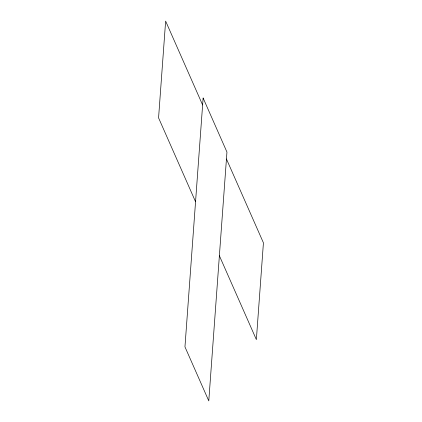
<?xml version="1.0" encoding="UTF-8"?>
<svg xmlns="http://www.w3.org/2000/svg" width="422" height="422" viewBox="0 0 422 422"><rect width="100%" height="100%" fill="white"/><g stroke="black" fill="none" stroke-linecap="round" stroke-linejoin="round"><path stroke-width="0.63" d="M202.618 104.957L165.635 21.1L158.572 117.87L195.555 201.727M226.445 158.978L263.428 242.835L256.365 339.604L219.382 255.748M203.124 98.041L184.957 346.879L208.784 400.9L226.952 152.068L203.124 98.041"/></g></svg>
